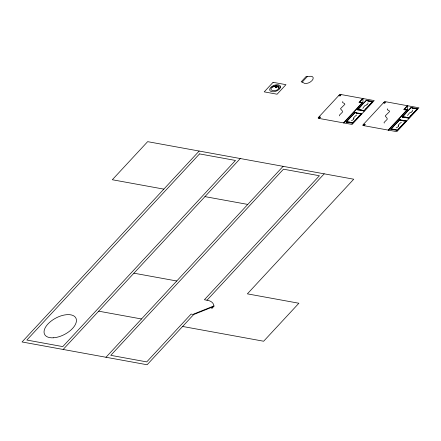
<?xml version="1.0" encoding="UTF-8"?>
<svg xmlns="http://www.w3.org/2000/svg" width="441" height="441" viewBox="0 0 441 441"><rect width="100%" height="100%" fill="white"/><g stroke="black" fill="none" stroke-linecap="round" stroke-linejoin="round"><path stroke-width="0.66" d="M276.358 87.268L275.427 87.742L275.823 87.131M275.664 85.978L276.198 85.697M276.22 85.802L275.702 86.039M278.001 86.403L278.53 86.122M353.781 118.85L353.792 118.166M398.499 126.076L398.515 125.387M276.733 85.719L275.763 87.23L276.248 87.318L277.951 85.945L276.733 85.719L275.928 86.971L276.54 87.081L277.951 85.945M366.51 100.267L366.256 100.559A17.767 9.333 -27.7 0 1 365.093 101.799L363.241 103.58A16.62 8.732 -27.7 0 0 362.684 104.148L357.464 109.776A16.929 8.897 -27.7 0 1 363.985 110.961L372.838 101.419A16.929 8.897 -27.7 0 1 366.333 100.217M352.431 123.177L352.684 122.89A17.767 9.333 -27.7 0 1 353.847 121.65L355.7 119.869A16.62 8.732 -27.7 0 0 356.251 119.302L361.477 113.668L354.955 112.483L346.102 122.025A16.411 8.622 -27.7 0 1 352.624 123.215L356.427 119.109A17.96 9.437 -27.7 0 0 356.852 118.629L358.946 116.11M411.227 107.494L410.979 107.78A17.767 9.333 -27.7 0 1 409.81 109.021L407.964 110.801A16.62 8.732 -27.7 0 0 407.407 111.369L402.186 117.003A16.929 8.897 -27.7 0 1 408.708 118.188L417.561 108.646A16.411 8.622 -27.7 0 1 411.04 107.455L407.23 111.562A17.96 9.437 -27.7 0 0 406.806 112.042L404.711 114.561A13.77 7.238 -27.7 0 1 402.209 117.014A18.649 9.796 -27.7 0 1 408.708 118.188A13.77 7.238 -27.7 0 1 410.797 115.674M397.154 130.404L397.402 130.112A17.767 9.333 -27.7 0 1 398.565 128.871L400.417 127.091A16.62 8.732 -27.7 0 0 400.974 126.523L406.194 120.895A16.929 8.897 -27.7 0 1 399.689 119.687L390.82 129.252A16.929 8.897 -27.7 0 1 397.341 130.437L401.15 126.335A17.96 9.437 -27.7 0 0 401.575 125.856L403.669 123.331M199.167 151.048L22.05 341.968L147.096 364.751L193.682 314.532L214.006 306.401L213.946 305.938A20.143 10.584 -27.7 0 0 207.557 300.321L204.392 299.742L319.422 175.744L283.464 169.195L110.779 355.341L146.737 361.896L191.107 314.064L193.682 314.532L193.621 314.069L213.946 305.938M302.272 82.009L307.333 76.552L309.091 76.436A5.546 2.916 -27.7 0 1 312.013 80.593A5.546 2.916 -27.7 0 1 303.336 82.638L301.197 81.811L306.258 76.359L307.333 76.552M63.162 349.459L240.279 158.534M319.4 118.194L320.403 117.113L319.218 116.92M338.914 95.691L340.066 95.918L341.069 94.837M105.989 357.26L283.105 166.34M362.601 98.464L358.957 102.395L361.962 102.94M343.467 122.879L362.331 102.544M343.897 122.956L362.893 102.477L363.031 98.541L359.757 102.075L362.761 102.621M366.317 100.234L372.838 101.419A16.411 8.622 -27.7 0 1 366.317 100.234L362.508 104.335A17.96 9.437 -27.7 0 0 362.083 104.815L359.994 107.339A13.77 7.238 -27.7 0 1 357.491 109.787A18.649 9.796 -27.7 0 1 363.985 110.961A13.77 7.238 -27.7 0 1 366.074 108.447M364.123 125.42L365.126 124.34L363.941 124.147M383.637 102.913L384.784 103.144L385.787 102.064M206.967 300.216L324.212 173.826M407.324 105.691L403.675 109.616L406.685 110.167M388.19 130.101L407.054 109.765M388.615 130.178L407.611 109.704L407.749 105.768L404.474 109.296L407.484 109.848M366.058 108.442L368.571 106A17.96 9.437 -27.7 0 0 369.029 105.526L369.211 105.333A16.62 8.732 -27.7 0 0 369.712 104.76L371.228 102.913A17.767 9.333 -27.7 0 1 372.364 101.667L372.651 101.386M410.775 115.669L413.294 113.221A17.96 9.437 -27.7 0 0 413.752 112.747L413.928 112.56A16.62 8.732 -27.7 0 0 414.435 111.981L415.946 110.14A17.767 9.333 -27.7 0 1 417.087 108.894L417.368 108.613M346.29 122.058L346.571 121.777A17.767 9.333 -27.7 0 0 347.712 120.531L349.222 118.69A16.62 8.732 -27.7 0 1 349.73 118.111L349.906 117.923A17.96 9.437 -27.7 0 1 350.369 117.449L352.883 115.002A13.77 7.238 -27.7 0 0 354.988 112.483M391.007 129.285L391.294 129.004A17.767 9.333 -27.7 0 0 392.435 127.758L393.945 125.911A16.62 8.732 -27.7 0 1 394.452 125.338L394.629 125.145A17.96 9.437 -27.7 0 1 395.086 124.671L397.6 122.229A13.77 7.238 -27.7 0 0 399.711 119.704M342.8 101.579L342.541 102.461L344.515 103.585L344.884 104.313L340.711 108.464A1.703 0.893 -27.7 0 0 340.562 108.888L342.288 110.906L342.519 111.733A2.326 1.224 -27.7 0 1 342.321 112.246L339.361 115.239L339.465 115.862M387.518 108.806L387.264 109.688L389.232 110.807L389.601 111.54L385.428 115.691A1.703 0.893 -27.7 0 0 385.28 116.115L387.011 118.133L387.242 118.96A2.326 1.224 -27.7 0 1 387.044 119.472L384.083 122.466L384.183 123.083M278.447 86.475L277.874 86.508L278.194 86.067M275.851 85.736C274.826 86.778 277.395 85.317 275.857 85.642M366.818 104.798L365.462 105.393A5.54 2.911 -27.7 0 0 364.845 105.653L363.274 107.582A6.45 3.39 -27.7 0 1 362.838 108.376M411.536 112.02L410.18 112.62A5.54 2.911 -27.7 0 0 409.562 112.879L407.997 114.803A6.45 3.39 -27.7 0 1 407.556 115.597M278.221 86.138L278.701 86.138L278.045 86.475M280.156 86.64L278.271 87.307M276.998 86.712L277.824 87.009A5.733 3.01 -27.7 0 1 278.514 87.539L278.855 87.445M318.209 118.006L320.403 117.113M362.932 125.227L365.126 124.34M274.313 86.596L274.059 85.526M273.696 86.502L273.663 86.502A2.679 1.406 -27.7 0 0 272.185 87.053L271.904 87.086M279.219 88.421L279.098 88.371A2.679 1.406 -27.7 0 0 278.91 87.467M276.187 86.568L275.134 86.519A5.733 3.01 -27.7 0 0 273.8 86.679A3.445 1.814 -27.7 0 0 272.483 87.131A1.411 0.739 -27.7 0 0 271.755 87.654L271.452 87.98A2.051 1.08 -27.7 0 0 271.017 88.735A3.605 1.896 -27.7 0 0 271.116 89.573A5.187 2.729 -27.7 0 0 271.75 90.184A7.365 3.87 -27.7 0 0 274.407 90.67A5.187 2.729 -27.7 0 0 275.829 90.433A3.605 1.896 -27.7 0 0 277.229 89.87A2.051 1.08 -27.7 0 0 278.117 89.198L278.42 88.867A1.411 0.739 -27.7 0 0 278.729 88.272A3.445 1.814 -27.7 0 0 278.514 87.539M417.561 108.646L411.04 107.455A16.929 8.897 -27.7 0 0 417.572 108.629M402.186 117.003L408.708 118.188M357.464 109.776L363.985 110.961M406.194 120.895L399.673 119.709A18.649 9.796 -27.7 0 0 406.194 120.895A13.77 7.238 -27.7 0 0 403.686 123.337M163.837 189.128L112.317 179.746L147.647 141.66L353.732 179.206L247.368 293.855L298.888 303.243L263.652 341.229L182.613 326.467M204.944 196.62L247.77 204.42M133.915 273.188L176.742 280.989M98.674 311.175L141.5 318.975M398.493 125.283L398.488 125.227A5.54 2.911 -27.7 0 1 398.46 124.847L400.4 122.989A6.45 3.39 -27.7 0 0 401.349 122.289M353.776 118.056L353.765 118.001A5.54 2.911 -27.7 0 1 353.737 117.626L355.683 115.768A6.45 3.39 -27.7 0 0 356.626 115.068M212.628 306.947L212.683 307.371M211.994 307.206L212.049 307.625M384.64 101.827L384.784 103.144M339.917 94.606L340.066 95.918M361.477 113.668A18.649 9.796 -27.7 0 1 354.955 112.483A16.929 8.897 -27.7 0 0 361.488 113.651A13.77 7.238 -27.7 0 0 358.968 116.11M353.869 118.844A2.701 1.422 -27.7 0 1 351.449 120.597M367.937 102.83A2.701 1.422 -27.7 0 1 366.868 104.831M398.587 126.065A2.701 1.422 -27.7 0 1 396.172 127.824M412.655 110.052A2.701 1.422 -27.7 0 1 411.591 112.053M211.553 308.016C213.383 308.678 213.653 306.054 211.553 308.016M199.53 153.903L26.84 340.05L62.798 346.604L235.488 160.452L199.53 153.903M273.078 82.324L264.22 91.866L277.102 94.214L285.961 84.666L273.078 82.324M339.146 95.124L318.479 117.394A1.235 0.65 -27.7 0 0 318.6 118.348L352.089 124.45L374.233 100.581L340.739 94.484A1.235 0.65 -27.7 0 0 339.146 95.124M383.863 102.345L363.202 124.621A1.235 0.65 -27.7 0 0 363.323 125.569L396.812 131.672L418.95 107.808L385.462 101.706A1.235 0.65 -27.7 0 0 383.863 102.345M397.341 130.437L390.82 129.252A16.411 8.622 -27.7 0 1 397.341 130.437M352.624 123.215L346.102 122.025A16.929 8.897 -27.7 0 1 352.624 123.215M53.223 337.8A17.646 9.272 -27.7 0 0 76.403 319.758A17.646 9.272 -27.7 0 0 51.106 321.114A17.646 9.272 -27.7 0 0 53.223 337.8M280.3 87.72A5.441 2.861 -27.7 0 0 280.399 86.408A6.279 3.302 -27.7 0 0 279.699 85.422A7.343 3.859 -27.7 0 0 276.314 84.804A6.279 3.302 -27.7 0 0 274.252 85.289A5.441 2.861 -27.7 0 0 272.246 86.249A4.509 2.37 -27.7 0 0 269.875 88.806A5.441 2.861 -27.7 0 0 269.771 90.118A6.279 3.302 -27.7 0 0 270.471 91.1A7.343 3.859 -27.7 0 0 273.861 91.717A6.279 3.302 -27.7 0 0 275.923 91.237A5.441 2.861 -27.7 0 0 277.929 90.273A4.509 2.37 -27.7 0 0 280.3 87.72"/></g></svg>
